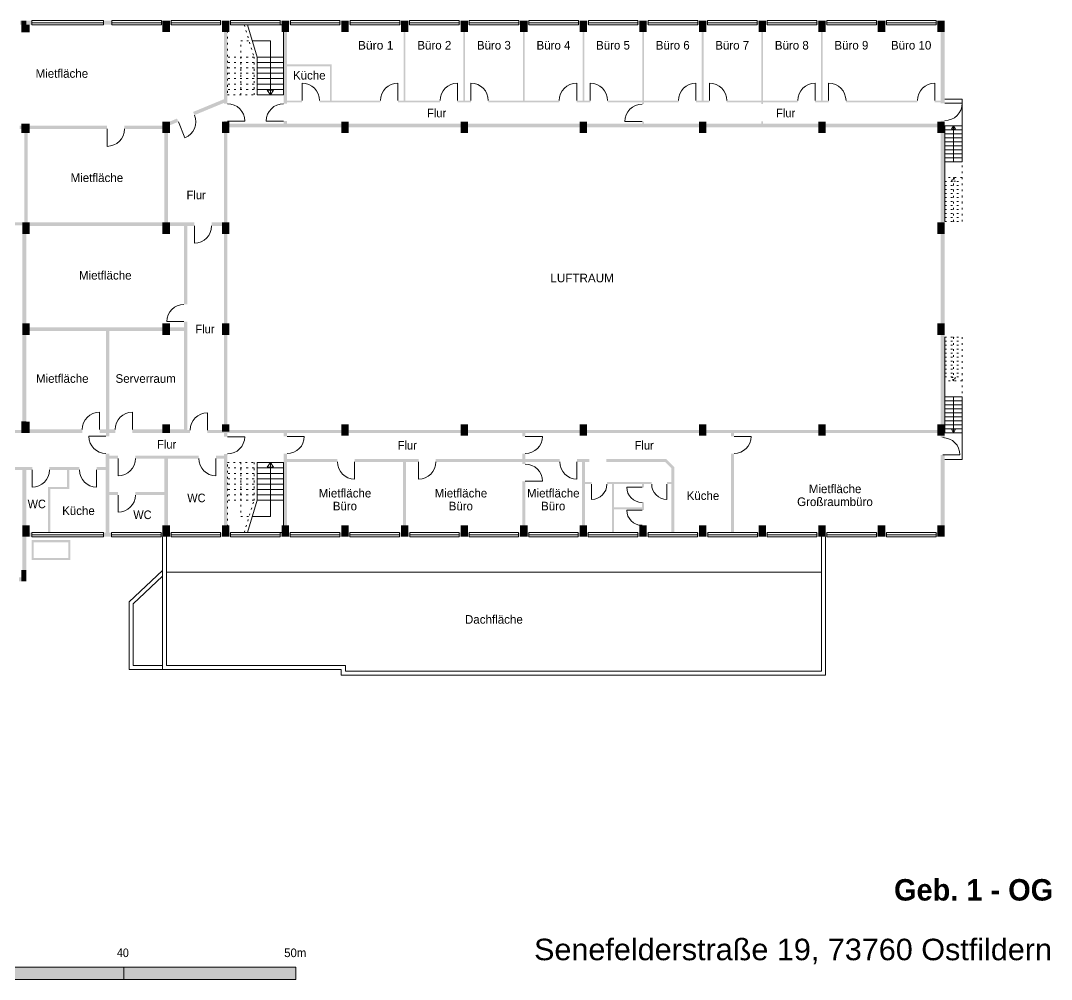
# Model space of a CAD drawing. Header units: inches. Extents: x 5602 to 99692, y 3430 to 59159.
# Drawn here: x 39795 to 99692, y 3430 to 59159 of the extents above; entities that cross this region are included whole.
import ezdxf

# ---------------------------------------------------------------- set-up
doc = ezdxf.new("R2010")
doc.units = ezdxf.units.IN
doc.header["$LTSCALE"] = 250
doc.header["$MEASUREMENT"] = 0
for name, pattern in [('Punktlinie', [1.4, 0.4, -1]), ('Standardmuster', [0]), ('Volllinie', [0])]:
    doc.linetypes.add(name, pattern=pattern)
doc.layers.add('Grundebene', color=7, linetype='Continuous')
doc.layers.add('Schriftfeld', color=7, linetype='Continuous')
doc.styles.add('ARIAL', font='arial.ttf', dxfattribs={"height": 0.2})
doc.styles.add('ARIAL-FETT', font='arialbd.ttf', dxfattribs={"height": 0.2})

# ---------------------------------------------------------------- blocks, each defined once
blk = doc.blocks.new('Color_Area-668')
at = {"layer": 'Schriftfeld', "true_color": 0xffffff, "transparency": 33554687}
blk.add_hatch(color=7, dxfattribs=at).paths.add_polyline_path([(45796, 3430), (45796, 4136), (35796, 4136), (35796, 3430)], flags=0)
at = {"layer": 'Schriftfeld', "color": 18, "linetype": 'Volllinie', "lineweight": 13, "true_color": 0x000000}
for p, q in [((45796, 4136), (35796, 4136)), ((35796, 4136), (35796, 3430)), ((45796, 3430), (45796, 4136)), ((35796, 3430), (45796, 3430))]:
    blk.add_line(p, q, dxfattribs=at)
blk = doc.blocks.new('Color_Area-671')
at = {"layer": 'Schriftfeld', "true_color": 0x000000, "transparency": 33554687}
blk.add_hatch(color=18, dxfattribs=at).paths.add_polyline_path([(55796, 3430), (55796, 4136), (45796, 4136), (45796, 3430)], flags=0)
at = {"layer": 'Schriftfeld', "color": 18, "linetype": 'Volllinie', "lineweight": 13, "true_color": 0x000000}
for p, q in [((55796, 4136), (45796, 4136)), ((45796, 4136), (45796, 3430)), ((55796, 3430), (55796, 4136)), ((45796, 3430), (55796, 3430))]:
    blk.add_line(p, q, dxfattribs=at)
blk = doc.blocks.new('door-6B4')
at = {"layer": 'Grundebene', "color": 18, "linetype": 'Standardmuster', "lineweight": 13, "true_color": 0x000000}
blk.add_line((61715, 54510), (61715, 55520), dxfattribs=at)
blk.add_arc((61715, 54510), 1010, 90, 180, dxfattribs=at)
blk = doc.blocks.new('door-6BC')
at = {"layer": 'Grundebene', "color": 18, "linetype": 'Standardmuster', "lineweight": 13, "true_color": 0x000000}
blk.add_line((65179, 54510), (65179, 55520), dxfattribs=at)
blk.add_arc((65179, 54510), 1010, 90, 180, dxfattribs=at)
blk = doc.blocks.new('door-6C4')
at = {"layer": 'Grundebene', "color": 18, "linetype": 'Standardmuster', "lineweight": 13, "true_color": 0x000000}
blk.add_line((65963, 54510), (65963, 55520), dxfattribs=at)
blk.add_arc((65963, 54510), 1010, 0, 90, dxfattribs=at)
blk = doc.blocks.new('door-6CC')
at = {"layer": 'Grundebene', "color": 18, "linetype": 'Standardmuster', "lineweight": 13, "true_color": 0x000000}
blk.add_line((72107, 54510), (72107, 55520), dxfattribs=at)
blk.add_arc((72107, 54510), 1010, 90, 180, dxfattribs=at)
blk = doc.blocks.new('door-6D4')
at = {"layer": 'Grundebene', "color": 18, "linetype": 'Standardmuster', "lineweight": 13, "true_color": 0x000000}
blk.add_line((72891, 54510), (72891, 55520), dxfattribs=at)
blk.add_arc((72891, 54510), 1010, 0, 90, dxfattribs=at)
blk = doc.blocks.new('door-6DC')
at = {"layer": 'Grundebene', "color": 18, "linetype": 'Standardmuster', "lineweight": 13, "true_color": 0x000000}
blk.add_line((79036, 54510), (79036, 55520), dxfattribs=at)
blk.add_arc((79036, 54510), 1010, 90, 180, dxfattribs=at)
blk = doc.blocks.new('door-6E4')
at = {"layer": 'Grundebene', "color": 18, "linetype": 'Standardmuster', "lineweight": 13, "true_color": 0x000000}
blk.add_line((79820, 54510), (79820, 55520), dxfattribs=at)
blk.add_arc((79820, 54510), 1010, 0, 90, dxfattribs=at)
blk = doc.blocks.new('door-6EC')
at = {"layer": 'Grundebene', "color": 18, "linetype": 'Standardmuster', "lineweight": 13, "true_color": 0x000000}
blk.add_line((85964, 54510), (85964, 55520), dxfattribs=at)
blk.add_arc((85964, 54510), 1010, 90, 180, dxfattribs=at)
blk = doc.blocks.new('door-6F4')
at = {"layer": 'Grundebene', "color": 18, "linetype": 'Standardmuster', "lineweight": 13, "true_color": 0x000000}
blk.add_line((86748, 54510), (86748, 55520), dxfattribs=at)
blk.add_arc((86748, 54510), 1010, 0, 90, dxfattribs=at)
blk = doc.blocks.new('door-6FE')
at = {"layer": 'Grundebene', "color": 18, "linetype": 'Standardmuster', "lineweight": 13, "true_color": 0x000000}
blk.add_line((93499, 54354), (94509, 54354), dxfattribs=at)
blk.add_arc((93499, 54354), 1010, 270, 0, dxfattribs=at)
blk = doc.blocks.new('door-706')
at = {"layer": 'Grundebene', "color": 18, "linetype": 'Standardmuster', "lineweight": 13, "true_color": 0x000000}
blk.add_line((55079, 53320), (54069, 53320), dxfattribs=at)
blk.add_arc((55079, 53320), 1010, 90, 180, dxfattribs=at)
blk = doc.blocks.new('door-710')
at = {"layer": 'Grundebene', "color": 18, "linetype": 'Standardmuster', "lineweight": 13, "true_color": 0x000000}
blk.add_line((75914, 53294), (74904, 53294), dxfattribs=at)
blk.add_arc((75914, 53294), 1010, 90, 180, dxfattribs=at)
blk = doc.blocks.new('door-738')
at = {"layer": 'Grundebene', "color": 18, "linetype": 'Standardmuster', "lineweight": 13, "true_color": 0x000000}
blk.add_line((56153, 54510), (56153, 55520), dxfattribs=at)
blk.add_arc((56153, 54510), 1010, 0, 90, dxfattribs=at)
blk = doc.blocks.new('door-743')
at = {"layer": 'Grundebene', "color": 18, "linetype": 'Standardmuster', "lineweight": 13, "true_color": 0x000000}
blk.add_line((92917, 54510), (92917, 55520), dxfattribs=at)
blk.add_arc((92917, 54510), 1010, 90, 180, dxfattribs=at)
blk = doc.blocks.new('door-759')
at = {"layer": 'Grundebene', "color": 18, "linetype": 'Standardmuster', "lineweight": 13, "true_color": 0x000000}
blk.add_line((48960, 53279), (49346, 52346), dxfattribs=at)
blk.add_arc((48960, 53279), 1010, 292.46743, 22.46743, dxfattribs=at)
blk = doc.blocks.new('door-761')
at = {"layer": 'Grundebene', "color": 18, "linetype": 'Standardmuster', "lineweight": 13, "true_color": 0x000000}
blk.add_line((44818, 52860), (44818, 51850), dxfattribs=at)
blk.add_arc((44818, 52860), 1010, 270, 0, dxfattribs=at)

msp = doc.modelspace()

# ---------------------------------------------------------------- hatches: boundary and pattern name
at = {"layer": 'Grundebene', "true_color": 0x000000, "transparency": 33554687}
h = msp.add_hatch(color=18, dxfattribs=at)
h.paths.add_polyline_path([(39892, 47224), (39892, 35193), (40132, 35193), (40132, 47224)], flags=0)
h.paths.add_polyline_path([(40132, 33045), (39892, 33045), (39892, 26799), (39695, 26799), (39695, 26559), (40132, 26559)], flags=0)
h.paths.add_polyline_path([(33701, 26799), (33701, 26559), (34195, 26559), (34195, 26799)], flags=0)
h.paths.add_polyline_path([(27654, 26799), (27654, 26559), (28201, 26559), (28201, 26799)], flags=0)
h.paths.add_polyline_path([(21658, 26799), (21658, 26559), (22154, 26559), (22154, 26799)], flags=0)
h.paths.add_polyline_path([(15626, 26799), (15626, 26559), (16158, 26559), (16158, 26799)], flags=0)
h.paths.add_polyline_path([(9974, 26799), (9974, 26945), (9734, 26945), (9734, 26559), (10126, 26559), (10126, 26799)], flags=0)
h.paths.add_polyline_path([(9974, 29657), (9734, 29657), (9734, 29478), (9974, 29478)], flags=0)
h.paths.add_polyline_path([(9974, 35575), (9734, 35575), (9734, 35157), (9974, 35157)], flags=0)
h.paths.add_polyline_path([(9974, 41422), (9734, 41422), (9734, 41075), (9974, 41075)], flags=0)
h.paths.add_polyline_path([(9974, 47384), (9734, 47384), (9734, 46994), (9974, 46994)], flags=0)
h.paths.add_polyline_path([(9974, 53302), (9734, 53302), (9734, 52884), (9974, 52884)], flags=0)
h.paths.add_polyline_path([(9974, 58919), (10091, 58919), (10091, 59159), (9734, 59159), (9734, 58802), (9974, 58802)], flags=0)
h.paths.add_polyline_path([(16141, 58919), (16141, 59159), (15667, 59159), (15667, 58919)], flags=0)
h.paths.add_polyline_path([(22166, 58919), (22166, 59159), (21692, 59159), (21692, 58919)], flags=0)
h.paths.add_polyline_path([(28202, 58919), (28202, 59159), (27666, 59159), (27666, 58919)], flags=0)
h.paths.add_polyline_path([(34205, 58919), (34205, 59159), (33702, 59159), (33702, 58919)], flags=0)
h.paths.add_polyline_path([(40132, 58919), (40132, 59159), (39758, 59159), (39758, 58919)], flags=0)
for points in [[(39831, 59159), (40132, 59159), (40132, 58484), (39831, 58484)], [(39892, 58919), (40323, 58919), (40323, 58484), (39892, 58484)], [(48035, 59159), (48466, 59159), (48466, 58496), (48035, 58496)], [(51499, 59159), (51931, 59159), (51931, 58496), (51499, 58496)], [(54964, 59159), (55395, 59159), (55395, 58496), (54964, 58496)], [(58428, 59159), (58859, 59159), (58859, 58496), (58428, 58496)], [(61892, 59159), (62323, 59159), (62323, 58496), (61892, 58496)], [(65356, 59159), (65787, 59159), (65787, 58496), (65356, 58496)], [(68820, 59159), (69251, 59159), (69251, 58496), (68820, 58496)], [(72284, 59159), (72715, 59159), (72715, 58496), (72284, 58496)], [(75748, 59159), (76179, 59159), (76179, 58496), (75748, 58496)], [(79212, 59159), (79643, 59159), (79643, 58496), (79212, 58496)], [(82676, 59159), (83107, 59159), (83107, 58496), (82676, 58496)], [(86140, 59159), (86571, 59159), (86571, 58496), (86140, 58496)], [(89604, 59159), (90035, 59159), (90035, 58496), (89604, 58496)], [(93068, 59159), (93499, 59159), (93499, 58496), (93068, 58496)], [(62157, 58496), (62157, 54510), (62057, 54510), (62057, 58496)], [(65621, 58496), (65621, 54510), (65521, 54510), (65521, 58496)], [(69085, 58496), (69085, 54510), (68985, 54510), (68985, 58496)], [(72549, 58496), (72549, 54510), (72449, 54510), (72449, 58496)], [(79478, 58496), (79478, 54510), (79378, 54510), (79378, 58496)], [(82942, 58496), (82942, 54510), (82842, 54510), (82842, 58496)], [(86406, 58496), (86406, 54510), (86306, 54510), (86306, 58496)], [(57779, 54510), (57779, 56510), (55279, 56510), (55279, 56610), (57879, 56610), (57879, 54510)], [(39831, 53178), (40132, 53178), (40132, 52629), (39831, 52629)], [(39892, 53178), (40323, 53178), (40323, 52629), (39892, 52629)], [(48035, 53291), (48466, 53291), (48466, 52629), (48035, 52629)], [(51499, 53291), (51931, 53291), (51931, 52629), (51499, 52629)], [(93068, 52960), (93068, 53160), (51931, 53160), (51931, 52960)], [(58428, 53291), (58859, 53291), (58859, 52629), (58428, 52629)], [(65356, 53291), (65787, 53291), (65787, 52629), (65356, 52629)], [(72284, 53291), (72715, 53291), (72715, 52629), (72284, 52629)], [(79212, 53291), (79643, 53291), (79643, 52629), (79212, 52629)], [(86140, 53291), (86571, 53291), (86571, 52629), (86140, 52629)], [(93068, 53291), (93499, 53291), (93499, 52629), (93068, 52629)], [(40207, 52629), (40007, 52629), (40007, 47424), (40207, 47424)], [(48151, 47424), (48151, 52629), (48351, 52629), (48351, 47424)], [(15988, 47424), (39892, 47424), (39892, 47254), (15988, 47254)], [(39892, 47424), (40323, 47424), (40323, 46761), (39892, 46761)], [(48035, 47424), (48466, 47424), (48466, 46761), (48035, 46761)], [(51499, 47424), (51931, 47424), (51931, 46761), (51499, 46761)], [(93068, 47424), (93499, 47424), (93499, 46761), (93068, 46761)], [(39892, 41556), (40323, 41556), (40323, 40894), (39892, 40894)], [(48035, 41556), (48466, 41556), (48466, 40894), (48035, 40894)], [(51499, 41556), (51931, 41556), (51931, 40894), (51499, 40894)], [(93068, 41556), (93499, 41556), (93499, 40894), (93068, 40894)], [(40323, 41325), (49388, 41325), (49388, 41125), (40323, 41125)], [(16054, 35363), (16054, 35193), (39831, 35193), (39831, 35363)], [(39831, 35868), (40132, 35868), (40132, 35193), (39831, 35193)], [(39892, 35855), (40323, 35855), (40323, 35193), (39892, 35193)], [(48035, 35689), (48466, 35689), (48466, 35193), (48035, 35193)], [(51499, 35689), (51931, 35689), (51931, 35257), (51499, 35257)], [(93068, 35193), (51815, 35193), (51815, 35363), (93068, 35363)], [(58428, 35689), (58859, 35689), (58859, 35026), (58428, 35026)], [(65356, 35689), (65787, 35689), (65787, 35026), (65356, 35026)], [(72284, 35689), (72715, 35689), (72715, 35026), (72284, 35026)], [(79212, 35689), (79643, 35689), (79643, 35026), (79212, 35026)], [(86140, 35689), (86571, 35689), (86571, 35026), (86140, 35026)], [(93068, 35689), (93499, 35689), (93499, 35026), (93068, 35026)], [(44742, 29399), (44742, 33995), (44942, 33995), (44942, 29399)], [(48151, 29821), (48151, 33706), (48351, 33706), (48351, 29821)], [(41515, 32046), (42497, 32046), (42497, 33045), (42617, 33045), (42617, 31926), (41515, 31926)], [(62022, 29821), (62022, 33511), (62192, 33511), (62192, 29821)], [(72414, 29821), (72414, 33511), (72584, 33511), (72584, 29821)], [(41515, 32046), (41515, 29399), (41395, 29399), (41395, 32046)], [(74158, 29399), (74158, 32217), (74278, 32217), (74278, 29399)], [(74171, 30868), (75904, 30868), (75904, 30748), (74171, 30748)], [(39892, 29821), (40323, 29821), (40323, 29159), (39892, 29159)], [(48035, 29821), (48466, 29821), (48466, 29159), (48035, 29159)], [(51499, 29821), (51931, 29821), (51931, 29159), (51499, 29159)], [(54964, 29821), (55395, 29821), (55395, 29159), (54964, 29159)], [(58428, 29821), (58859, 29821), (58859, 29159), (58428, 29159)], [(61892, 29821), (62323, 29821), (62323, 29159), (61892, 29159)], [(65356, 29821), (65787, 29821), (65787, 29159), (65356, 29159)], [(68820, 29821), (69251, 29821), (69251, 29159), (68820, 29159)], [(72284, 29821), (72715, 29821), (72715, 29159), (72284, 29159)], [(75748, 29821), (76179, 29821), (76179, 29159), (75748, 29159)], [(79212, 29821), (79643, 29821), (79643, 29159), (79212, 29159)], [(82676, 29821), (83107, 29821), (83107, 29159), (82676, 29159)], [(86140, 29821), (86571, 29821), (86571, 29159), (86140, 29159)], [(89604, 29821), (90035, 29821), (90035, 29159), (89604, 29159)], [(93068, 29821), (93499, 29821), (93499, 29159), (93068, 29159)], [(39831, 27234), (40132, 27234), (40132, 26559), (39831, 26559)]]:
    msp.add_hatch(color=18, dxfattribs=at).paths.add_polyline_path(points, flags=0)
h = msp.add_hatch(color=18, dxfattribs=at)
h.paths.add_polyline_path([(93499, 58919), (93499, 59159), (92990, 59159), (92990, 58919)], flags=0)
h.paths.add_polyline_path([(89520, 58919), (90110, 58919), (90110, 59159), (89520, 59159)], flags=0)
h.paths.add_polyline_path([(86058, 58919), (86640, 58919), (86640, 59159), (86058, 59159)], flags=0)
h.paths.add_polyline_path([(82593, 58919), (83178, 58919), (83178, 59159), (82593, 59159)], flags=0)
h.paths.add_polyline_path([(79138, 58919), (79713, 58919), (79713, 59159), (79138, 59159)], flags=0)
h.paths.add_polyline_path([(75668, 58919), (76258, 58919), (76258, 59159), (75668, 59159)], flags=0)
h.paths.add_polyline_path([(72208, 58919), (72788, 58919), (72788, 59159), (72208, 59159)], flags=0)
h.paths.add_polyline_path([(68743, 58919), (69328, 58919), (69328, 59159), (68743, 59159)], flags=0)
h.paths.add_polyline_path([(65280, 58919), (65863, 58919), (65863, 59159), (65280, 59159)], flags=0)
h.paths.add_polyline_path([(61825, 58919), (62400, 58919), (62400, 59159), (61825, 59159)], flags=0)
h.paths.add_polyline_path([(58348, 58919), (58945, 58919), (58945, 59159), (58348, 59159)], flags=0)
h.paths.add_polyline_path([(54877, 58919), (55468, 58919), (55468, 59159), (54877, 59159)], flags=0)
h.paths.add_polyline_path([(51417, 58919), (51997, 58919), (51997, 59159), (51417, 59159)], flags=0)
h.paths.add_polyline_path([(47980, 58919), (48537, 58919), (48537, 59159), (47980, 59159)], flags=0)
h.paths.add_polyline_path([(45100, 59159), (44608, 59159), (44608, 58919), (45100, 58919)], flags=0)
h.paths.add_polyline_path([(40132, 58919), (40438, 58919), (40438, 59159), (40132, 59159)], flags=0)
h = msp.add_hatch(color=18, dxfattribs=at)
h.paths.add_polyline_path([(51815, 58496), (51615, 58496), (51615, 54330), (51815, 54330)], flags=0)
h.paths.add_polyline_path([(51615, 34970), (51815, 34970), (51815, 53320), (51615, 53320)], flags=0)
h.paths.add_polyline_path([(51615, 33970), (51615, 29821), (51815, 29821), (51815, 33970)], flags=0)
h = msp.add_hatch(color=18, dxfattribs=at)
h.paths.add_polyline_path([(55079, 54330), (55279, 54330), (55279, 58496), (55079, 58496)], flags=0)
h.paths.add_polyline_path([(55079, 53320), (55079, 53160), (55279, 53160), (55279, 53320)], flags=0)
h = msp.add_hatch(color=18, dxfattribs=at)
h.paths.add_polyline_path([(75914, 54304), (76014, 54304), (76014, 58496), (75914, 58496)], flags=0)
h.paths.add_polyline_path([(75914, 53294), (75914, 53160), (76014, 53160), (76014, 53294)], flags=0)
h = msp.add_hatch(color=18, dxfattribs=at)
h.paths.add_polyline_path([(93499, 58496), (93259, 58496), (93259, 54354), (93499, 54354)], flags=0)
h.paths.add_polyline_path([(93259, 34918), (93499, 34918), (93499, 53344), (93259, 53344)], flags=0)
h.paths.add_polyline_path([(93499, 29821), (93499, 33918), (93259, 33918), (93259, 29821)], flags=0)
h = msp.add_hatch(color=18, dxfattribs=at)
h.paths.add_polyline_path([(49817, 53850), (49894, 53665), (51615, 54377), (51615, 54593)], flags=0)
h.paths.add_polyline_path([(48884, 53464), (48466, 53291), (48466, 53075), (48960, 53279)], flags=0)
h = msp.add_hatch(color=18, dxfattribs=at)
h.paths.add_polyline_path([(92917, 54510), (92917, 54410), (93259, 54410), (93259, 54510)], flags=0)
h.paths.add_polyline_path([(91907, 54510), (87758, 54510), (87758, 54410), (91907, 54410)], flags=0)
h.paths.add_polyline_path([(85964, 54410), (86748, 54410), (86748, 54510), (85964, 54510)], flags=0)
h.paths.add_polyline_path([(80830, 54410), (84954, 54410), (84954, 54510), (80830, 54510)], flags=0)
h.paths.add_polyline_path([(79036, 54410), (79820, 54410), (79820, 54510), (79036, 54510)], flags=0)
h.paths.add_polyline_path([(73901, 54410), (78026, 54410), (78026, 54510), (73901, 54510)], flags=0)
h.paths.add_polyline_path([(72107, 54410), (72891, 54410), (72891, 54510), (72107, 54510)], flags=0)
h.paths.add_polyline_path([(66973, 54410), (71097, 54410), (71097, 54510), (66973, 54510)], flags=0)
h.paths.add_polyline_path([(65179, 54410), (65963, 54410), (65963, 54510), (65179, 54510)], flags=0)
h.paths.add_polyline_path([(61715, 54410), (64169, 54410), (64169, 54510), (61715, 54510)], flags=0)
h.paths.add_polyline_path([(57163, 54410), (60705, 54410), (60705, 54510), (57163, 54510)], flags=0)
h.paths.add_polyline_path([(55279, 54410), (56153, 54410), (56153, 54510), (55279, 54510)], flags=0)
h = msp.add_hatch(color=18, dxfattribs=at)
h.paths.add_polyline_path([(82942, 53160), (82942, 53296), (82842, 53296), (82842, 53160)], flags=0)
h.paths.add_polyline_path([(82942, 54410), (82842, 54410), (82842, 54306), (82942, 54306)], flags=0)
h = msp.add_hatch(color=18, dxfattribs=at)
h.paths.add_polyline_path([(34112, 52860), (38722, 52860), (38722, 53060), (34112, 53060)], flags=0)
h.paths.add_polyline_path([(39732, 52860), (44818, 52860), (44818, 53060), (39732, 53060)], flags=0)
h.paths.add_polyline_path([(48035, 52860), (48035, 53060), (45828, 53060), (45828, 52860)], flags=0)
h = msp.add_hatch(color=18, dxfattribs=at)
h.paths.add_polyline_path([(49894, 47224), (49894, 47424), (40302, 47424), (40302, 47224)], flags=0)
h.paths.add_polyline_path([(51499, 47424), (50894, 47424), (50894, 47224), (51499, 47224)], flags=0)
h = msp.add_hatch(color=18, dxfattribs=at)
h.paths.add_polyline_path([(49488, 41666), (49288, 41666), (49288, 35193), (49488, 35193)], flags=0)
h.paths.add_polyline_path([(49488, 42666), (49488, 47424), (49288, 47424), (49288, 42666)], flags=0)
h = msp.add_hatch(color=18, dxfattribs=at)
h.paths.add_polyline_path([(44755, 41125), (44755, 34995), (44955, 34995), (44955, 41125)], flags=0)
h.paths.add_polyline_path([(44755, 33876), (44955, 33876), (44955, 33995), (44755, 33995)], flags=0)
h = msp.add_hatch(color=18, dxfattribs=at)
h.paths.add_polyline_path([(49388, 35393), (46294, 35393), (46294, 35193), (49388, 35193)], flags=0)
h.paths.add_polyline_path([(44379, 35393), (44379, 35193), (45294, 35193), (45294, 35393)], flags=0)
h.paths.add_polyline_path([(43379, 35193), (43379, 35393), (40323, 35393), (40323, 35193)], flags=0)
h = msp.add_hatch(color=18, dxfattribs=at)
h.paths.add_polyline_path([(49488, 35360), (49488, 35193), (49647, 35193), (49647, 35360)], flags=0)
h.paths.add_polyline_path([(51615, 35360), (50647, 35360), (50647, 35193), (51615, 35193)], flags=0)
h = msp.add_hatch(color=18, dxfattribs=at)
h.paths.add_polyline_path([(55279, 33992), (55079, 33992), (55079, 29821), (55279, 29821)], flags=0)
h.paths.add_polyline_path([(55279, 34992), (55279, 35193), (55079, 35193), (55079, 34992)], flags=0)
h = msp.add_hatch(color=18, dxfattribs=at)
h.paths.add_polyline_path([(68950, 35193), (68950, 34992), (69120, 34992), (69120, 35193)], flags=0)
h.paths.add_polyline_path([(68950, 33385), (69120, 33385), (69120, 33992), (68950, 33992)], flags=0)
h.paths.add_polyline_path([(69120, 32385), (68950, 32385), (68950, 29821), (69120, 29821)], flags=0)
h = msp.add_hatch(color=18, dxfattribs=at)
h.paths.add_polyline_path([(81250, 33992), (81080, 33992), (81080, 29399), (81250, 29399)], flags=0)
h.paths.add_polyline_path([(81250, 34992), (81250, 35193), (81080, 35193), (81080, 34992)], flags=0)
h = msp.add_hatch(color=18, dxfattribs=at)
h.paths.add_polyline_path([(44777, 33876), (44777, 33706), (45463, 33706), (45463, 33876)], flags=0)
h.paths.add_polyline_path([(50146, 33706), (50146, 33876), (46463, 33876), (46463, 33706)], flags=0)
h.paths.add_polyline_path([(51146, 33706), (51615, 33706), (51615, 33876), (51146, 33876)], flags=0)
h = msp.add_hatch(color=18, dxfattribs=at)
h.paths.add_polyline_path([(55279, 33681), (55279, 33511), (58205, 33511), (58205, 33681)], flags=0)
h.paths.add_polyline_path([(62918, 33681), (59205, 33681), (59205, 33511), (62918, 33511)], flags=0)
h.paths.add_polyline_path([(63918, 33681), (63918, 33511), (71124, 33511), (71124, 33681)], flags=0)
h.paths.add_polyline_path([(72124, 33681), (72124, 33511), (72833, 33511), (72833, 33684), (73129, 33684), (72766, 33684), (72766, 33681)], flags=0)
h.paths.add_polyline_path([(73833, 33511), (75720, 33511), (77238, 33511), (77610, 33139), (77610, 29399), (77780, 29399), (77780, 33210), (77308, 33681), (73833, 33683)], flags=0)
h = msp.add_hatch(color=18, dxfattribs=at)
h.paths.add_polyline_path([(13855, 33045), (14098, 33045), (14098, 33215), (13855, 33215)], flags=0)
h.paths.add_polyline_path([(15098, 33045), (20520, 33045), (20520, 33215), (15098, 33215)], flags=0)
h.paths.add_polyline_path([(21520, 33045), (25886, 33045), (25886, 33215), (21520, 33215)], flags=0)
h.paths.add_polyline_path([(26886, 33045), (29095, 33045), (29095, 33215), (26886, 33215)], flags=0)
h.paths.add_polyline_path([(30095, 33045), (34683, 33045), (34683, 33215), (30095, 33215)], flags=0)
h.paths.add_polyline_path([(35683, 33045), (36453, 33045), (36453, 33215), (35683, 33215)], flags=0)
h.paths.add_polyline_path([(37453, 33045), (40466, 33045), (40466, 33215), (37453, 33215)], flags=0)
h.paths.add_polyline_path([(43212, 33215), (41466, 33215), (41466, 33045), (43212, 33045)], flags=0)
h.paths.add_polyline_path([(44212, 33215), (44212, 33045), (44742, 33045), (44742, 33215)], flags=0)
h = msp.add_hatch(color=18, dxfattribs=at)
h.paths.add_polyline_path([(46463, 31753), (46463, 31583), (48151, 31583), (48151, 31753)], flags=0)
h.paths.add_polyline_path([(45463, 31753), (44777, 31753), (44777, 31583), (45463, 31583)], flags=0)
h = msp.add_hatch(color=18, dxfattribs=at)
h.paths.add_polyline_path([(77695, 32337), (77350, 32337), (77350, 32217), (77695, 32217)], flags=0)
h.paths.add_polyline_path([(76465, 32337), (73861, 32337), (73861, 32217), (76465, 32217)], flags=0)
h.paths.add_polyline_path([(72414, 32337), (72414, 32217), (72976, 32217), (72976, 32337)], flags=0)
h = msp.add_hatch(color=18, dxfattribs=at)
h.paths.add_polyline_path([(75904, 29821), (76024, 29821), (76024, 29823), (75904, 29823)], flags=0)
h.paths.add_polyline_path([(76024, 31153), (75904, 31153), (75904, 30708), (76024, 30708)], flags=0)
h.paths.add_polyline_path([(76024, 32038), (76024, 32217), (75904, 32217), (75904, 32038)], flags=0)
h = msp.add_hatch(color=18, dxfattribs=at)
h.paths.add_polyline_path([(40323, 29399), (40323, 29159), (40438, 29159), (40438, 29399)], flags=0)
h.paths.add_polyline_path([(45076, 29159), (45076, 29399), (44608, 29399), (44608, 29159)], flags=0)
h.paths.add_polyline_path([(48535, 29159), (48535, 29399), (47956, 29399), (47956, 29159)], flags=0)
h.paths.add_polyline_path([(51415, 29159), (51499, 29159), (51499, 29399), (51415, 29399)], flags=0)
h = msp.add_hatch(color=18, dxfattribs=at)
h.paths.add_polyline_path([(51931, 29159), (51988, 29159), (51988, 29399), (51931, 29399)], flags=0)
h.paths.add_polyline_path([(54868, 29159), (55458, 29159), (55458, 29399), (54868, 29399)], flags=0)
h.paths.add_polyline_path([(58338, 29159), (58928, 29159), (58928, 29399), (58338, 29399)], flags=0)
h.paths.add_polyline_path([(61808, 29159), (62405, 29159), (62405, 29399), (61808, 29399)], flags=0)
h.paths.add_polyline_path([(65285, 29159), (65853, 29159), (65853, 29399), (65285, 29399)], flags=0)
h.paths.add_polyline_path([(68733, 29159), (69323, 29159), (69323, 29399), (68733, 29399)], flags=0)
h.paths.add_polyline_path([(72203, 29159), (72778, 29159), (72778, 29399), (72203, 29399)], flags=0)
h.paths.add_polyline_path([(75658, 29159), (76255, 29159), (76255, 29399), (75658, 29399)], flags=0)
h.paths.add_polyline_path([(79135, 29159), (79725, 29159), (79725, 29399), (79135, 29399)], flags=0)
h.paths.add_polyline_path([(82605, 29159), (83173, 29159), (83173, 29399), (82605, 29399)], flags=0)
h.paths.add_polyline_path([(86053, 29159), (86650, 29159), (86650, 29399), (86053, 29399)], flags=0)
h.paths.add_polyline_path([(89530, 29159), (90115, 29159), (90115, 29399), (89530, 29399)], flags=0)
h.paths.add_polyline_path([(93068, 29159), (93068, 29399), (92995, 29399), (92995, 29159)], flags=0)
h = msp.add_hatch(color=18, dxfattribs=at)
h.paths.add_polyline_path([(40428, 28963), (42688, 28963), (42688, 27809), (40428, 27809)], flags=0)
h.paths.add_polyline_path([(40548, 28843), (40548, 27929), (42568, 27929), (42568, 28843)], flags=0)

# ---------------------------------------------------------------- linework, layer by layer
at = {"layer": 'Grundebene', "color": 18, "linetype": 'Volllinie', "lineweight": 13, "true_color": 0x000000}
for p, q in [((40438, 58919), (40438, 59159)), ((40438, 59159), (44608, 59159)), ((40438, 59039), (44608, 59039)), ((40438, 58919), (44608, 58919)), ((44608, 59159), (44608, 58919)), ((45100, 58919), (45100, 59159)), ((47980, 59159), (45100, 59159)), ((47980, 59039), (45100, 59039)), ((47980, 58919), (45100, 58919)), ((47980, 59159), (47980, 58919)), ((48537, 58919), (48537, 59159)), ((48537, 59159), (51417, 59159)), ((48537, 59039), (51417, 59039)), ((48537, 58919), (51417, 58919)), ((51417, 59159), (51417, 58919)), ((51997, 59159), (51997, 58919)), ((51997, 59159), (54877, 59159)), ((51997, 59039), (54877, 59039)), ((51997, 58919), (54877, 58919)), ((55079, 58919), (52972, 58919)), ((53541, 57040), (52972, 58919)), ((54877, 58919), (54877, 59159)), ((55079, 54848), (55079, 58919)), ((55468, 59159), (55468, 58919)), ((58348, 59159), (55468, 59159)), ((58348, 59039), (55468, 59039)), ((58348, 58919), (55468, 58919)), ((58348, 58919), (58348, 59159)), ((58945, 59159), (58945, 58919)), ((61825, 59159), (58945, 59159)), ((61825, 59039), (58945, 59039)), ((61825, 58919), (58945, 58919)), ((61825, 58919), (61825, 59159)), ((62400, 59159), (62400, 58919)), ((65280, 59159), (62400, 59159)), ((65280, 59039), (62400, 59039)), ((65280, 58919), (62400, 58919)), ((65280, 58919), (65280, 59159)), ((65863, 59159), (65863, 58919)), ((68743, 59159), (65863, 59159)), ((68743, 59039), (65863, 59039)), ((68743, 58919), (65863, 58919)), ((68743, 58919), (68743, 59159)), ((69328, 59159), (69328, 58919)), ((72208, 59159), (69328, 59159)), ((72208, 59039), (69328, 59039)), ((72208, 58919), (69328, 58919)), ((72208, 58919), (72208, 59159)), ((72788, 59159), (72788, 58919)), ((75668, 59159), (72788, 59159)), ((75668, 59039), (72788, 59039)), ((75668, 58919), (72788, 58919)), ((75668, 58919), (75668, 59159)), ((76258, 59159), (76258, 58919)), ((79138, 59159), (76258, 59159)), ((79138, 59039), (76258, 59039)), ((79138, 58919), (76258, 58919)), ((79138, 58919), (79138, 59159)), ((79713, 59159), (79713, 58919)), ((82593, 59159), (79713, 59159)), ((82593, 59039), (79713, 59039)), ((82593, 58919), (79713, 58919)), ((82593, 58919), (82593, 59159)), ((83178, 59159), (83178, 58919)), ((86058, 59159), (83178, 59159)), ((86058, 59039), (83178, 59039)), ((86058, 58919), (83178, 58919)), ((86058, 58919), (86058, 59159)), ((86640, 58919), (86640, 59159)), ((86640, 59159), (89520, 59159)), ((86640, 59039), (89520, 59039)), ((86640, 58919), (89520, 58919)), ((89520, 59159), (89520, 58919)), ((90110, 58919), (90110, 59159)), ((90110, 59159), (92990, 59159)), ((90110, 59039), (92990, 59039)), ((90110, 58919), (92990, 58919)), ((92990, 59159), (92990, 58919)), ((53257, 57979), (54307, 57979)), ((54307, 54848), (54307, 57979)), ((55079, 57040), (53535, 57040)), ((53535, 57040), (53535, 54848)), ((55079, 56727), (53535, 56727)), ((55079, 56414), (53535, 56414)), ((55079, 56100), (53535, 56100)), ((55079, 55787), (53535, 55787)), ((55079, 55474), (53535, 55474)), ((55079, 55161), (53535, 55161)), ((54131, 55118), (54483, 55118)), ((54307, 54848), (54131, 55118)), ((54483, 55118), (54307, 54848)), ((53535, 54848), (55079, 54848)), ((94509, 54588), (93499, 54588)), ((94509, 50959), (94509, 54588)), ((51815, 53320), (52825, 53320)), ((93499, 53043), (93499, 47486)), ((94509, 53043), (93499, 53043)), ((93499, 52812), (94509, 52812)), ((93889, 52843), (94004, 53043)), ((94120, 52843), (93889, 52843)), ((94004, 53043), (94004, 50959)), ((94004, 53043), (94120, 52843)), ((93499, 52580), (94509, 52580)), ((93499, 52349), (94509, 52349)), ((93499, 52117), (94509, 52117)), ((93499, 51886), (94509, 51886)), ((93499, 51654), (94509, 51654)), ((93499, 51423), (94509, 51423)), ((93499, 51191), (94509, 51191)), ((93499, 50959), (94509, 50959)), ((49894, 47224), (49894, 46224)), ((49288, 41666), (48288, 41666)), ((93499, 35202), (93499, 40759)), ((93499, 37286), (94509, 37286)), ((94004, 35202), (94004, 37286)), ((94509, 37286), (94509, 33658)), ((93499, 37055), (94509, 37055)), ((93499, 36823), (94509, 36823)), ((93499, 36592), (94509, 36592)), ((44379, 35393), (44379, 36393)), ((46294, 35393), (46294, 36393)), ((50647, 35360), (50647, 36360)), ((93499, 36360), (94509, 36360)), ((93499, 36129), (94509, 36129)), ((93499, 35897), (94509, 35897)), ((93499, 35666), (94509, 35666)), ((93499, 35434), (94509, 35434)), ((93889, 35402), (94120, 35402)), ((94004, 35202), (93889, 35402)), ((94120, 35402), (94004, 35202)), ((44755, 34995), (43755, 34995)), ((51815, 34970), (52815, 34970)), ((55279, 34992), (56279, 34992)), ((69120, 34992), (70120, 34992)), ((81250, 34992), (82250, 34992)), ((94509, 35202), (93499, 35202)), ((45463, 33706), (45463, 32706)), ((51146, 33706), (51146, 32706)), ((93379, 33918), (94379, 33918)), ((94509, 33658), (93499, 33658)), ((40466, 33045), (40466, 32045)), ((44212, 33045), (44212, 32045)), ((53535, 31278), (53535, 33470)), ((53535, 33470), (55079, 33470)), ((55079, 33156), (53535, 33156)), ((54131, 33199), (54307, 33470)), ((54483, 33199), (54131, 33199)), ((54307, 33470), (54307, 30338)), ((54307, 33470), (54483, 33199)), ((55079, 33470), (55079, 29399)), ((59205, 33511), (59205, 32511)), ((62918, 33511), (62918, 32511)), ((72124, 33511), (72124, 32511)), ((55079, 32843), (53535, 32843)), ((55079, 32530), (53535, 32530)), ((69120, 32385), (70120, 32385)), ((55079, 32217), (53535, 32217)), ((55079, 31904), (53535, 31904)), ((72976, 32217), (72976, 31332)), ((75904, 32038), (75019, 32038)), ((77350, 32217), (77350, 31332)), ((45463, 31583), (45463, 30583)), ((53541, 31278), (52972, 29399)), ((55079, 31591), (53535, 31591)), ((55079, 31278), (53535, 31278)), ((75904, 30708), (75019, 30708)), ((53257, 30338), (54307, 30338)), ((40438, 29159), (40438, 29399)), ((40438, 29399), (44608, 29399)), ((44608, 29399), (44608, 29159)), ((45076, 29159), (45076, 29399)), ((47956, 29399), (45076, 29399)), ((47956, 29399), (47956, 29159)), ((48535, 29159), (48535, 29399)), ((51415, 29399), (48535, 29399)), ((51415, 29399), (51415, 29159)), ((51988, 29399), (51988, 29159)), ((51988, 29399), (54868, 29399)), ((55079, 29399), (52972, 29399)), ((54868, 29159), (54868, 29399)), ((55458, 29159), (55458, 29399)), ((58338, 29399), (55458, 29399)), ((58338, 29399), (58338, 29159)), ((58928, 29159), (58928, 29399)), ((61808, 29399), (58928, 29399)), ((61808, 29399), (61808, 29159)), ((62405, 29159), (62405, 29399)), ((65285, 29399), (62405, 29399)), ((65285, 29399), (65285, 29159)), ((65853, 29159), (65853, 29399)), ((68733, 29399), (65853, 29399)), ((68733, 29399), (68733, 29159)), ((69323, 29159), (69323, 29399)), ((72203, 29399), (69323, 29399)), ((72203, 29399), (72203, 29159)), ((72778, 29159), (72778, 29399)), ((75658, 29399), (72778, 29399)), ((75658, 29399), (75658, 29159)), ((76255, 29159), (76255, 29399)), ((79135, 29399), (76255, 29399)), ((79135, 29399), (79135, 29159)), ((79725, 29159), (79725, 29399)), ((82605, 29399), (79725, 29399)), ((82605, 29399), (82605, 29159)), ((83173, 29159), (83173, 29399)), ((86053, 29399), (83173, 29399)), ((86053, 29399), (86053, 29159)), ((86650, 29159), (86650, 29399)), ((89530, 29399), (86650, 29399)), ((89530, 29399), (89530, 29159)), ((90115, 29399), (90115, 29159)), ((90115, 29399), (92995, 29399)), ((92995, 29159), (92995, 29399)), ((40438, 29279), (44608, 29279)), ((40438, 29159), (44608, 29159)), ((47956, 29279), (45076, 29279)), ((47956, 29159), (45076, 29159)), ((48035, 21442), (48035, 29159)), ((48275, 29159), (48275, 21682)), ((51415, 29279), (48535, 29279)), ((51415, 29159), (48535, 29159)), ((51988, 29279), (54868, 29279)), ((51988, 29159), (54868, 29159)), ((58338, 29279), (55458, 29279)), ((58338, 29159), (55458, 29159)), ((61808, 29279), (58928, 29279)), ((61808, 29159), (58928, 29159)), ((65285, 29279), (62405, 29279)), ((65285, 29159), (62405, 29159)), ((68733, 29279), (65853, 29279)), ((68733, 29159), (65853, 29159)), ((72203, 29279), (69323, 29279)), ((72203, 29159), (69323, 29159)), ((75658, 29279), (72778, 29279)), ((75658, 29159), (72778, 29159)), ((79135, 29279), (76255, 29279)), ((79135, 29159), (76255, 29159)), ((82605, 29279), (79725, 29279)), ((82605, 29159), (79725, 29159)), ((86053, 29279), (83173, 29279)), ((86053, 29159), (83173, 29159)), ((86331, 29159), (86331, 21351)), ((86571, 21111), (86571, 29159)), ((89530, 29279), (86650, 29279)), ((89530, 29159), (86650, 29159)), ((90115, 29279), (92995, 29279)), ((90115, 29159), (92995, 29159)), ((46093, 25368), (48035, 27203)), ((48275, 27100), (86331, 27100)), ((48035, 26873), (46333, 25265)), ((46093, 21442), (46093, 25368)), ((46333, 25265), (46333, 21682)), ((46333, 21682), (48035, 21682)), ((48275, 21682), (58668, 21682)), ((58668, 21351), (58668, 21682)), ((58428, 21442), (46093, 21442)), ((58428, 21111), (58428, 21442)), ((86571, 21111), (58428, 21111)), ((58668, 21351), (86331, 21351))]:
    msp.add_line(p, q, dxfattribs=at)
at = {"layer": 'Grundebene', "color": 18, "linetype": 'Punktlinie', "lineweight": 13, "true_color": 0x000000}
for p, q in [((51815, 58919), (51815, 54848)), ((52790, 58919), (51815, 58919)), ((52790, 58919), (53359, 57040)), ((52587, 54848), (52587, 57979)), ((52587, 57979), (53075, 57979)), ((53359, 57040), (51815, 57040)), ((53359, 54848), (53359, 57040)), ((53359, 56727), (51815, 56727)), ((53359, 56414), (51815, 56414)), ((53359, 56100), (51815, 56100)), ((53359, 55787), (51815, 55787)), ((53359, 55474), (51815, 55474)), ((53359, 55161), (51815, 55161)), ((51815, 54848), (53359, 54848)), ((94509, 47486), (94509, 50959)), ((94509, 50033), (93499, 50033)), ((93499, 49802), (94509, 49802)), ((93889, 49833), (94004, 50033)), ((94120, 49833), (93889, 49833)), ((94004, 50033), (94004, 47486)), ((94004, 50033), (94120, 49833)), ((93499, 49570), (94509, 49570)), ((93499, 49339), (94509, 49339)), ((93499, 49107), (94509, 49107)), ((93499, 48876), (94509, 48876)), ((93499, 48644), (94509, 48644)), ((93499, 48413), (94509, 48413)), ((93499, 48181), (94509, 48181)), ((93499, 47949), (94509, 47949)), ((93499, 47718), (94509, 47718)), ((93499, 47486), (94509, 47486)), ((93499, 40759), (94509, 40759)), ((94004, 38212), (94004, 40759)), ((94509, 40759), (94509, 37286)), ((93499, 40528), (94509, 40528)), ((93499, 40296), (94509, 40296)), ((93499, 40065), (94509, 40065)), ((93499, 39833), (94509, 39833)), ((93499, 39602), (94509, 39602)), ((93499, 39370), (94509, 39370)), ((93499, 39139), (94509, 39139)), ((93499, 38907), (94509, 38907)), ((93499, 38676), (94509, 38676)), ((93499, 38444), (94509, 38444)), ((93889, 38412), (94120, 38412)), ((94004, 38212), (93889, 38412)), ((94120, 38412), (94004, 38212)), ((94509, 38212), (93499, 38212)), ((51815, 29399), (51815, 33470)), ((51815, 33470), (53359, 33470)), ((53359, 33156), (51815, 33156)), ((52587, 33470), (52587, 30338)), ((53359, 33470), (53359, 31278)), ((53359, 32843), (51815, 32843)), ((53359, 32530), (51815, 32530)), ((53359, 32217), (51815, 32217)), ((53359, 31904), (51815, 31904)), ((53359, 31591), (51815, 31591)), ((53359, 31278), (51815, 31278)), ((52790, 29399), (53359, 31278)), ((52587, 30338), (53075, 30338)), ((52790, 29399), (51815, 29399))]:
    msp.add_line(p, q, dxfattribs=at)
at = {"layer": 'Grundebene', "color": 18, "linetype": 'Standardmuster', "lineweight": 13, "true_color": 0x000000}
for centre, radius, start, end in [((51815, 53320), 1010, 0, 90), ((49894, 47224), 1000, 270, 0), ((49288, 41666), 1000, 90, 180), ((44379, 35393), 1000, 90, 180), ((46294, 35393), 1000, 90, 180), ((50647, 35360), 1000, 90, 180), ((44755, 34995), 1000, 180, 270), ((51815, 34970), 1000, 270, 0), ((55279, 34992), 1000, 270, 0), ((69120, 34992), 1000, 270, 360), ((81250, 34992), 1000, 270, 360), ((93379, 33918), 1000, 0, 90), ((45463, 33706), 1000, 270, 0), ((51146, 33706), 1000, 180, 270), ((40466, 33045), 1000, 270, 0), ((44212, 33045), 1000, 180, 270), ((59205, 33511), 1000, 180, 270), ((62918, 33511), 1000, 270, 360), ((69120, 32385), 1000, 0, 90), ((72124, 33511), 1000, 180, 270), ((72976, 32217), 885, 270, 360), ((75904, 32038), 885, 180, 270), ((77350, 32217), 885, 180, 270), ((45463, 31583), 1000, 270, 0), ((75904, 30708), 885, 180, 270)]:
    msp.add_arc(centre, radius, start, end, dxfattribs=at)
for p in [(52587, 54848), (94004, 50959), (94004, 47486), (94004, 40759), (94004, 37286), (52587, 33470)]:
    msp.add_point(p, dxfattribs=at)
at = {"layer": 'Schriftfeld', "color": 18, "linetype": 'Volllinie', "lineweight": 13, "true_color": 0x000000}
for p, q in [((45796, 4136), (35796, 4136)), ((45796, 3430), (45796, 4136)), ((55796, 4136), (45796, 4136)), ((45796, 4136), (45796, 3430)), ((55796, 3430), (55796, 4136)), ((55796, 3430), (55796, 4136)), ((35796, 3430), (45796, 3430)), ((45796, 3430), (55796, 3430))]:
    msp.add_line(p, q, dxfattribs=at)

# ---------------------------------------------------------------- block references
at = {"layer": 'Grundebene'}
for name in ['door-738', 'door-6B4', 'door-6BC', 'door-6C4', 'door-6CC', 'door-6D4', 'door-6DC', 'door-6E4', 'door-6EC', 'door-6F4', 'door-743', 'door-706', 'door-710', 'door-6FE', 'door-759', 'door-761']:
    msp.add_blockref(name, (0, 0), dxfattribs=at)
at = {"layer": 'Schriftfeld'}
for name in ['Color_Area-668', 'Color_Area-671']:
    msp.add_blockref(name, (0, 0), dxfattribs=at)

# ---------------------------------------------------------------- texts
at = {"layer": 'Grundebene', "color": 18, "lineweight": 18, "true_color": 0x000000, "style": 'ARIAL'}
for s, width, p in [('Büro 1', 1.00695, (59391, 57477)), ('Büro 2', 0.960389, (62846, 57477)), ('Büro 3', 0.957713, (66309, 57477)), ('Büro 4', 0.958684, (69774, 57477)), ('Büro 5', 0.956017, (73234, 57477)), ('Büro 6', 0.957713, (76704, 57477)), ('Büro 7', 0.957955, (80159, 57477)), ('Büro 8', 0.957228, (83624, 57477)), ('Büro 9', 0.957228, (87086, 57477)), ('Büro 10', 0.959973, (90368, 57477)), ('Mietfläche', 0.960175, (40663, 55836)), ('Küche', 0.956442, (55622, 55732)), ('Flur', 0.923524, (63416, 53535)), ('Flur', 0.923524, (83698, 53535)), ('Mietfläche', 0.960175, (42697, 49776)), ('Flur', 0.923524, (49439, 48776)), ('Mietfläche', 0.960175, (43186, 44107)), ('LUFTRAUM', 0.968966, (70580, 43948)), ('Flur', 0.923524, (49953, 40981)), ('Mietfläche', 0.960175, (40687, 38105)), ('Serverraum', 0.961855, (45309, 38105)), ('Flur', 0.923524, (47729, 34279)), ('Flur', 0.923524, (61705, 34228)), ('Flur', 0.923524, (75474, 34228)), ('Mietfläche', 0.960175, (57116, 31442)), ('Mietfläche', 0.960175, (63853, 31442)), ('Mietfläche', 0.960175, (69218, 31442)), ('Küche', 0.956442, (78500, 31295)), ('Mietfläche', 0.960175, (85596, 31692)), ('WC', 0.910968, (40203, 30814)), ('WC', 0.910968, (49479, 31165)), ('Büro', 0.950264, (57940, 30692)), ('Büro', 0.950264, (64677, 30692)), ('Büro', 0.950264, (70043, 30692)), ('Großraumbüro', 0.960492, (84916, 30942)), ('Küche', 0.956442, (42209, 30422)), ('WC', 0.910968, (46344, 30185)), ('Dachfläche', 0.962625, (65614, 24104))]:
    msp.add_text(s, height=500, dxfattribs=dict(at, width=width)).set_placement(p)
at = {"layer": 'Schriftfeld', "color": 18, "lineweight": 18, "true_color": 0x000000}
for s, height, style, width, p in [('Geb. 1 - OG', 1250, 'ARIAL-FETT', 0.962843, (90548, 8011)), ('Senefelderstraße 19, 73760 Ostfildern', 1250, 'ARIAL', 1.016662, (69630, 4544)), ('40', 500, 'ARIAL', 0.88866, (45391, 4726)), ('50m', 500, 'ARIAL', 0.945685, (55110, 4726))]:
    msp.add_text(s, height=height, dxfattribs=dict(at, style=style, width=width)).set_placement(p)

doc.saveas('drawing.dxf')
